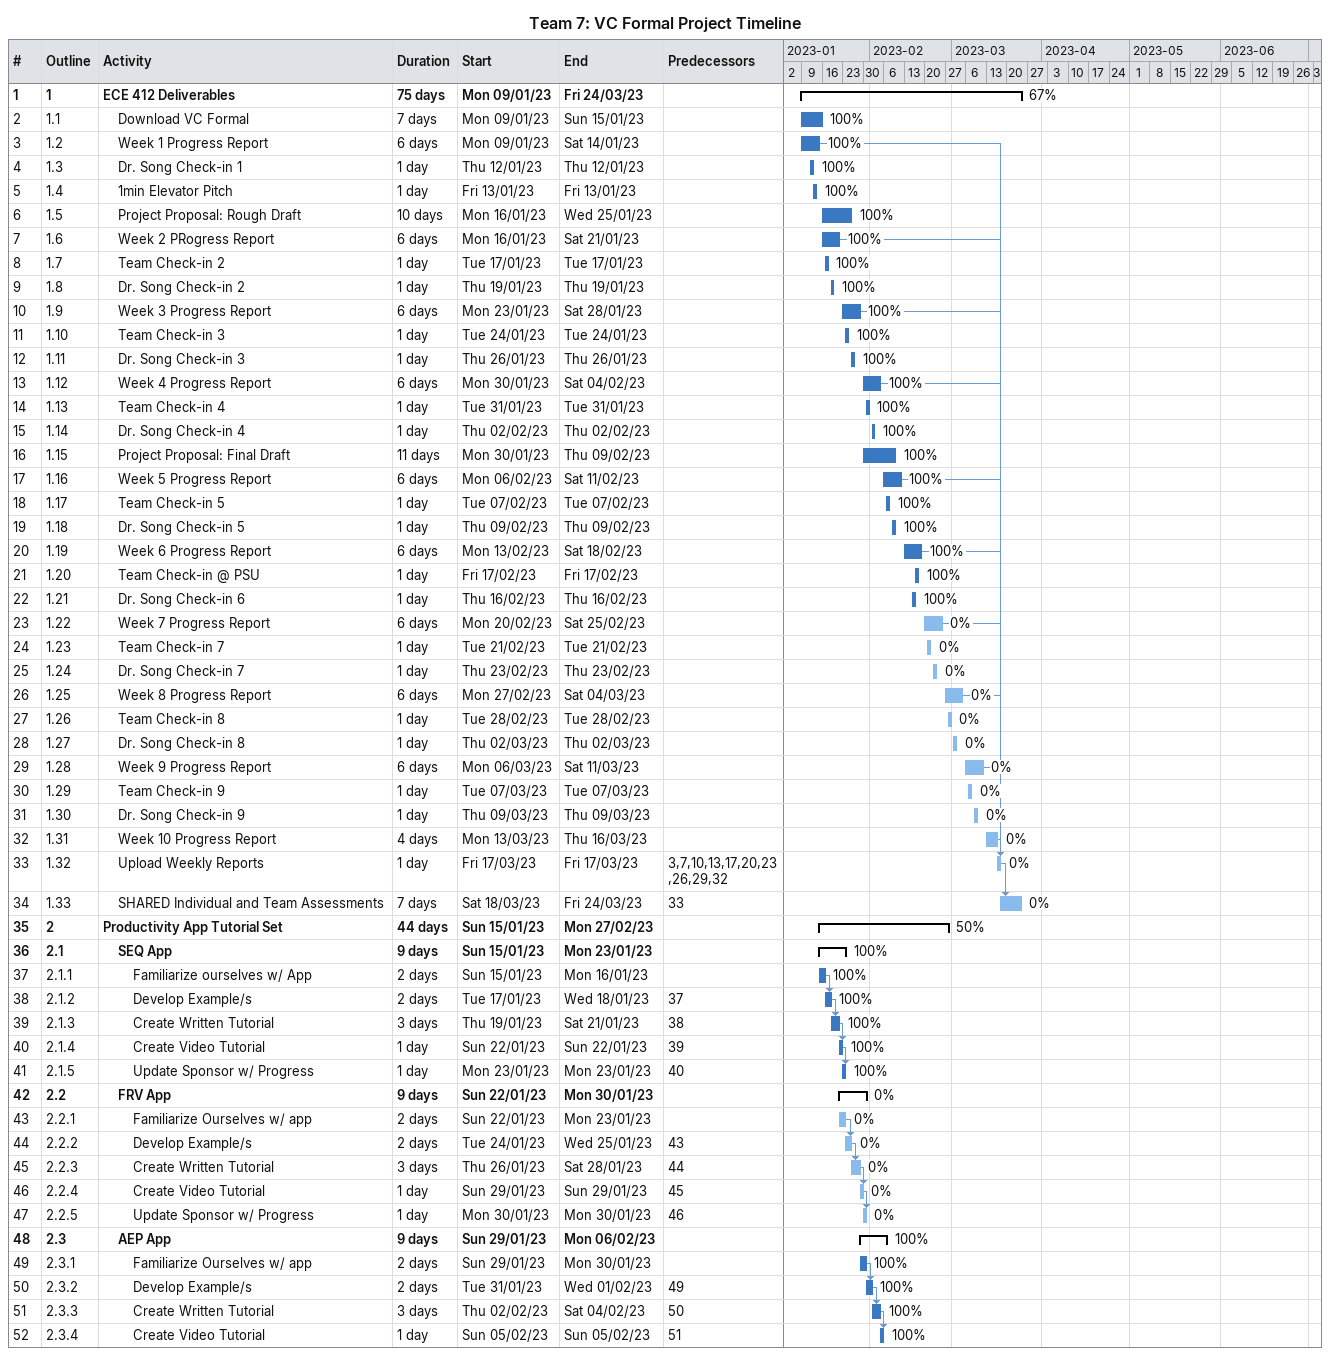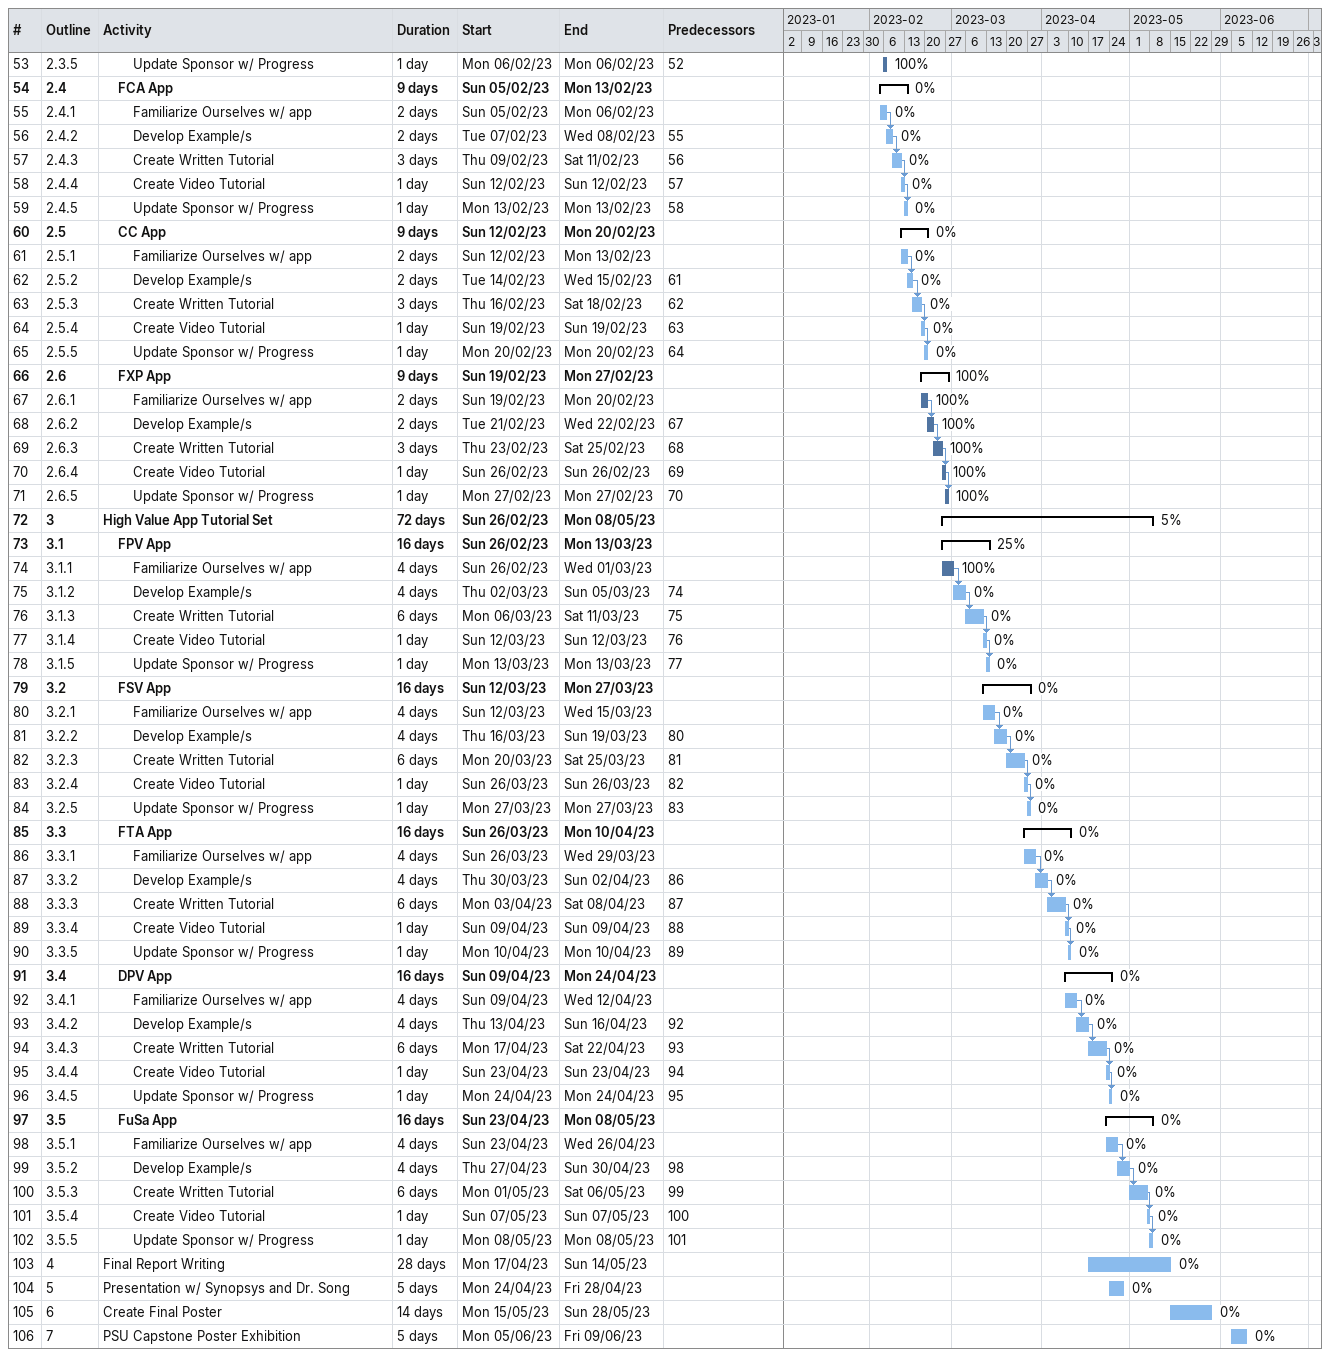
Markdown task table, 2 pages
Team 7: VC Formal Project Timeline

| ID | WBS | Task | Duration | Start | Finish | Predecessors | % complete |
|---|---|---|---|---|---|---|---|
| 1 | 1 | **ECE 412 Deliverables** | 75d | 2023-01-09 | 2023-03-24 |  | 67 |
| 2 | 1.1 | Download VC Formal | 7d | 2023-01-09 | 2023-01-15 |  | 100 |
| 3 | 1.2 | Week 1 Progress Report | 6d | 2023-01-09 | 2023-01-14 |  | 100 |
| 4 | 1.3 | Dr. Song Check-in 1 | 1d | 2023-01-12 | 2023-01-12 |  | 100 |
| 5 | 1.4 | 1min Elevator Pitch | 1d | 2023-01-13 | 2023-01-13 |  | 100 |
| 6 | 1.5 | Project Proposal: Rough Draft | 10d | 2023-01-16 | 2023-01-25 |  | 100 |
| 7 | 1.6 | Week 2 PRogress Report | 6d | 2023-01-16 | 2023-01-21 |  | 100 |
| 8 | 1.7 | Team Check-in 2 | 1d | 2023-01-17 | 2023-01-17 |  | 100 |
| 9 | 1.8 | Dr. Song Check-in 2 | 1d | 2023-01-19 | 2023-01-19 |  | 100 |
| 10 | 1.9 | Week 3 Progress Report | 6d | 2023-01-23 | 2023-01-28 |  | 100 |
| 11 | 1.10 | Team Check-in 3 | 1d | 2023-01-24 | 2023-01-24 |  | 100 |
| 12 | 1.11 | Dr. Song Check-in 3 | 1d | 2023-01-26 | 2023-01-26 |  | 100 |
| 13 | 1.12 | Week 4 Progress Report | 6d | 2023-01-30 | 2023-02-04 |  | 100 |
| 14 | 1.13 | Team Check-in 4 | 1d | 2023-01-31 | 2023-01-31 |  | 100 |
| 15 | 1.14 | Dr. Song Check-in 4 | 1d | 2023-02-02 | 2023-02-02 |  | 100 |
| 16 | 1.15 | Project Proposal: Final Draft | 11d | 2023-01-30 | 2023-02-09 |  | 100 |
| 17 | 1.16 | Week 5 Progress Report | 6d | 2023-02-06 | 2023-02-11 |  | 100 |
| 18 | 1.17 | Team Check-in 5 | 1d | 2023-02-07 | 2023-02-07 |  | 100 |
| 19 | 1.18 | Dr. Song Check-in 5 | 1d | 2023-02-09 | 2023-02-09 |  | 100 |
| 20 | 1.19 | Week 6 Progress Report | 6d | 2023-02-13 | 2023-02-18 |  | 100 |
| 21 | 1.20 | Team Check-in @ PSU | 1d | 2023-02-17 | 2023-02-17 |  | 100 |
| 22 | 1.21 | Dr. Song Check-in 6 | 1d | 2023-02-16 | 2023-02-16 |  | 100 |
| 23 | 1.22 | Week 7 Progress Report | 6d | 2023-02-20 | 2023-02-25 |  | 0 |
| 24 | 1.23 | Team Check-in 7 | 1d | 2023-02-21 | 2023-02-21 |  | 0 |
| 25 | 1.24 | Dr. Song Check-in 7 | 1d | 2023-02-23 | 2023-02-23 |  | 0 |
| 26 | 1.25 | Week 8 Progress Report | 6d | 2023-02-27 | 2023-03-04 |  | 0 |
| 27 | 1.26 | Team Check-in 8 | 1d | 2023-02-28 | 2023-02-28 |  | 0 |
| 28 | 1.27 | Dr. Song Check-in 8 | 1d | 2023-03-02 | 2023-03-02 |  | 0 |
| 29 | 1.28 | Week 9 Progress Report | 6d | 2023-03-06 | 2023-03-11 |  | 0 |
| 30 | 1.29 | Team Check-in 9 | 1d | 2023-03-07 | 2023-03-07 |  | 0 |
| 31 | 1.30 | Dr. Song Check-in 9 | 1d | 2023-03-09 | 2023-03-09 |  | 0 |
| 32 | 1.31 | Week 10 Progress Report | 4d | 2023-03-13 | 2023-03-16 |  | 0 |
| 33 | 1.32 | Upload Weekly Reports | 1d | 2023-03-17 | 2023-03-17 | 3, 7, 10, 13, 17, 20, 23, 26, 29, 32 | 0 |
| 34 | 1.33 | SHARED Individual and Team Assessments | 7d | 2023-03-18 | 2023-03-24 | 33 | 0 |
| 35 | 2 | **Productivity App Tutorial Set** | 44d | 2023-01-15 | 2023-02-27 |  | 50 |
| 36 | 2.1 | **SEQ App** | 9d | 2023-01-15 | 2023-01-23 |  | 100 |
| 37 | 2.1.1 | Familiarize ourselves w/ App | 2d | 2023-01-15 | 2023-01-16 |  | 100 |
| 38 | 2.1.2 | Develop Example/s | 2d | 2023-01-17 | 2023-01-18 | 37 | 100 |
| 39 | 2.1.3 | Create Written Tutorial | 3d | 2023-01-19 | 2023-01-21 | 38 | 100 |
| 40 | 2.1.4 | Create Video Tutorial | 1d | 2023-01-22 | 2023-01-22 | 39 | 100 |
| 41 | 2.1.5 | Update Sponsor w/ Progress | 1d | 2023-01-23 | 2023-01-23 | 40 | 100 |
| 42 | 2.2 | **FRV App** | 9d | 2023-01-22 | 2023-01-30 |  | 0 |
| 43 | 2.2.1 | Familiarize Ourselves w/ app | 2d | 2023-01-22 | 2023-01-23 |  | 0 |
| 44 | 2.2.2 | Develop Example/s | 2d | 2023-01-24 | 2023-01-25 | 43 | 0 |
| 45 | 2.2.3 | Create Written Tutorial | 3d | 2023-01-26 | 2023-01-28 | 44 | 0 |
| 46 | 2.2.4 | Create Video Tutorial | 1d | 2023-01-29 | 2023-01-29 | 45 | 0 |
| 47 | 2.2.5 | Update Sponsor w/ Progress | 1d | 2023-01-30 | 2023-01-30 | 46 | 0 |
| 48 | 2.3 | **AEP App** | 9d | 2023-01-29 | 2023-02-06 |  | 100 |
| 49 | 2.3.1 | Familiarize Ourselves w/ app | 2d | 2023-01-29 | 2023-01-30 |  | 100 |
| 50 | 2.3.2 | Develop Example/s | 2d | 2023-01-31 | 2023-02-01 | 49 | 100 |
| 51 | 2.3.3 | Create Written Tutorial | 3d | 2023-02-02 | 2023-02-04 | 50 | 100 |
| 52 | 2.3.4 | Create Video Tutorial | 1d | 2023-02-05 | 2023-02-05 | 51 | 100 |
| 53 | 2.3.5 | Update Sponsor w/ Progress | 1d | 2023-02-06 | 2023-02-06 | 52 | 100 |
| 54 | 2.4 | **FCA App** | 9d | 2023-02-05 | 2023-02-13 |  | 0 |
| 55 | 2.4.1 | Familiarize Ourselves w/ app | 2d | 2023-02-05 | 2023-02-06 |  | 0 |
| 56 | 2.4.2 | Develop Example/s | 2d | 2023-02-07 | 2023-02-08 | 55 | 0 |
| 57 | 2.4.3 | Create Written Tutorial | 3d | 2023-02-09 | 2023-02-11 | 56 | 0 |
| 58 | 2.4.4 | Create Video Tutorial | 1d | 2023-02-12 | 2023-02-12 | 57 | 0 |
| 59 | 2.4.5 | Update Sponsor w/ Progress | 1d | 2023-02-13 | 2023-02-13 | 58 | 0 |
| 60 | 2.5 | **CC App** | 9d | 2023-02-12 | 2023-02-20 |  | 0 |
| 61 | 2.5.1 | Familiarize Ourselves w/ app | 2d | 2023-02-12 | 2023-02-13 |  | 0 |
| 62 | 2.5.2 | Develop Example/s | 2d | 2023-02-14 | 2023-02-15 | 61 | 0 |
| 63 | 2.5.3 | Create Written Tutorial | 3d | 2023-02-16 | 2023-02-18 | 62 | 0 |
| 64 | 2.5.4 | Create Video Tutorial | 1d | 2023-02-19 | 2023-02-19 | 63 | 0 |
| 65 | 2.5.5 | Update Sponsor w/ Progress | 1d | 2023-02-20 | 2023-02-20 | 64 | 0 |
| 66 | 2.6 | **FXP App** | 9d | 2023-02-19 | 2023-02-27 |  | 100 |
| 67 | 2.6.1 | Familiarize Ourselves w/ app | 2d | 2023-02-19 | 2023-02-20 |  | 100 |
| 68 | 2.6.2 | Develop Example/s | 2d | 2023-02-21 | 2023-02-22 | 67 | 100 |
| 69 | 2.6.3 | Create Written Tutorial | 3d | 2023-02-23 | 2023-02-25 | 68 | 100 |
| 70 | 2.6.4 | Create Video Tutorial | 1d | 2023-02-26 | 2023-02-26 | 69 | 100 |
| 71 | 2.6.5 | Update Sponsor w/ Progress | 1d | 2023-02-27 | 2023-02-27 | 70 | 100 |
| 72 | 3 | **High Value App Tutorial Set** | 72d | 2023-02-26 | 2023-05-08 |  | 5 |
| 73 | 3.1 | **FPV App** | 16d | 2023-02-26 | 2023-03-13 |  | 25 |
| 74 | 3.1.1 | Familiarize Ourselves w/ app | 4d | 2023-02-26 | 2023-03-01 |  | 100 |
| 75 | 3.1.2 | Develop Example/s | 4d | 2023-03-02 | 2023-03-05 | 74 | 0 |
| 76 | 3.1.3 | Create Written Tutorial | 6d | 2023-03-06 | 2023-03-11 | 75 | 0 |
| 77 | 3.1.4 | Create Video Tutorial | 1d | 2023-03-12 | 2023-03-12 | 76 | 0 |
| 78 | 3.1.5 | Update Sponsor w/ Progress | 1d | 2023-03-13 | 2023-03-13 | 77 | 0 |
| 79 | 3.2 | **FSV App** | 16d | 2023-03-12 | 2023-03-27 |  | 0 |
| 80 | 3.2.1 | Familiarize Ourselves w/ app | 4d | 2023-03-12 | 2023-03-15 |  | 0 |
| 81 | 3.2.2 | Develop Example/s | 4d | 2023-03-16 | 2023-03-19 | 80 | 0 |
| 82 | 3.2.3 | Create Written Tutorial | 6d | 2023-03-20 | 2023-03-25 | 81 | 0 |
| 83 | 3.2.4 | Create Video Tutorial | 1d | 2023-03-26 | 2023-03-26 | 82 | 0 |
| 84 | 3.2.5 | Update Sponsor w/ Progress | 1d | 2023-03-27 | 2023-03-27 | 83 | 0 |
| 85 | 3.3 | **FTA App** | 16d | 2023-03-26 | 2023-04-10 |  | 0 |
| 86 | 3.3.1 | Familiarize Ourselves w/ app | 4d | 2023-03-26 | 2023-03-29 |  | 0 |
| 87 | 3.3.2 | Develop Example/s | 4d | 2023-03-30 | 2023-04-02 | 86 | 0 |
| 88 | 3.3.3 | Create Written Tutorial | 6d | 2023-04-03 | 2023-04-08 | 87 | 0 |
| 89 | 3.3.4 | Create Video Tutorial | 1d | 2023-04-09 | 2023-04-09 | 88 | 0 |
| 90 | 3.3.5 | Update Sponsor w/ Progress | 1d | 2023-04-10 | 2023-04-10 | 89 | 0 |
| 91 | 3.4 | **DPV App** | 16d | 2023-04-09 | 2023-04-24 |  | 0 |
| 92 | 3.4.1 | Familiarize Ourselves w/ app | 4d | 2023-04-09 | 2023-04-12 |  | 0 |
| 93 | 3.4.2 | Develop Example/s | 4d | 2023-04-13 | 2023-04-16 | 92 | 0 |
| 94 | 3.4.3 | Create Written Tutorial | 6d | 2023-04-17 | 2023-04-22 | 93 | 0 |
| 95 | 3.4.4 | Create Video Tutorial | 1d | 2023-04-23 | 2023-04-23 | 94 | 0 |
| 96 | 3.4.5 | Update Sponsor w/ Progress | 1d | 2023-04-24 | 2023-04-24 | 95 | 0 |
| 97 | 3.5 | **FuSa App** | 16d | 2023-04-23 | 2023-05-08 |  | 0 |
| 98 | 3.5.1 | Familiarize Ourselves w/ app | 4d | 2023-04-23 | 2023-04-26 |  | 0 |
| 99 | 3.5.2 | Develop Example/s | 4d | 2023-04-27 | 2023-04-30 | 98 | 0 |
| 100 | 3.5.3 | Create Written Tutorial | 6d | 2023-05-01 | 2023-05-06 | 99 | 0 |
| 101 | 3.5.4 | Create Video Tutorial | 1d | 2023-05-07 | 2023-05-07 | 100 | 0 |
| 102 | 3.5.5 | Update Sponsor w/ Progress | 1d | 2023-05-08 | 2023-05-08 | 101 | 0 |
| 103 | 4 | Final Report Writing | 28d | 2023-04-17 | 2023-05-14 |  | 0 |
| 104 | 5 | Presentation w/ Synopsys and Dr. Song | 5d | 2023-04-24 | 2023-04-28 |  | 0 |
| 105 | 6 | Create Final Poster | 14d | 2023-05-15 | 2023-05-28 |  | 0 |
| 106 | 7 | PSU Capstone Poster Exhibition | 5d | 2023-06-05 | 2023-06-09 |  | 0 |
